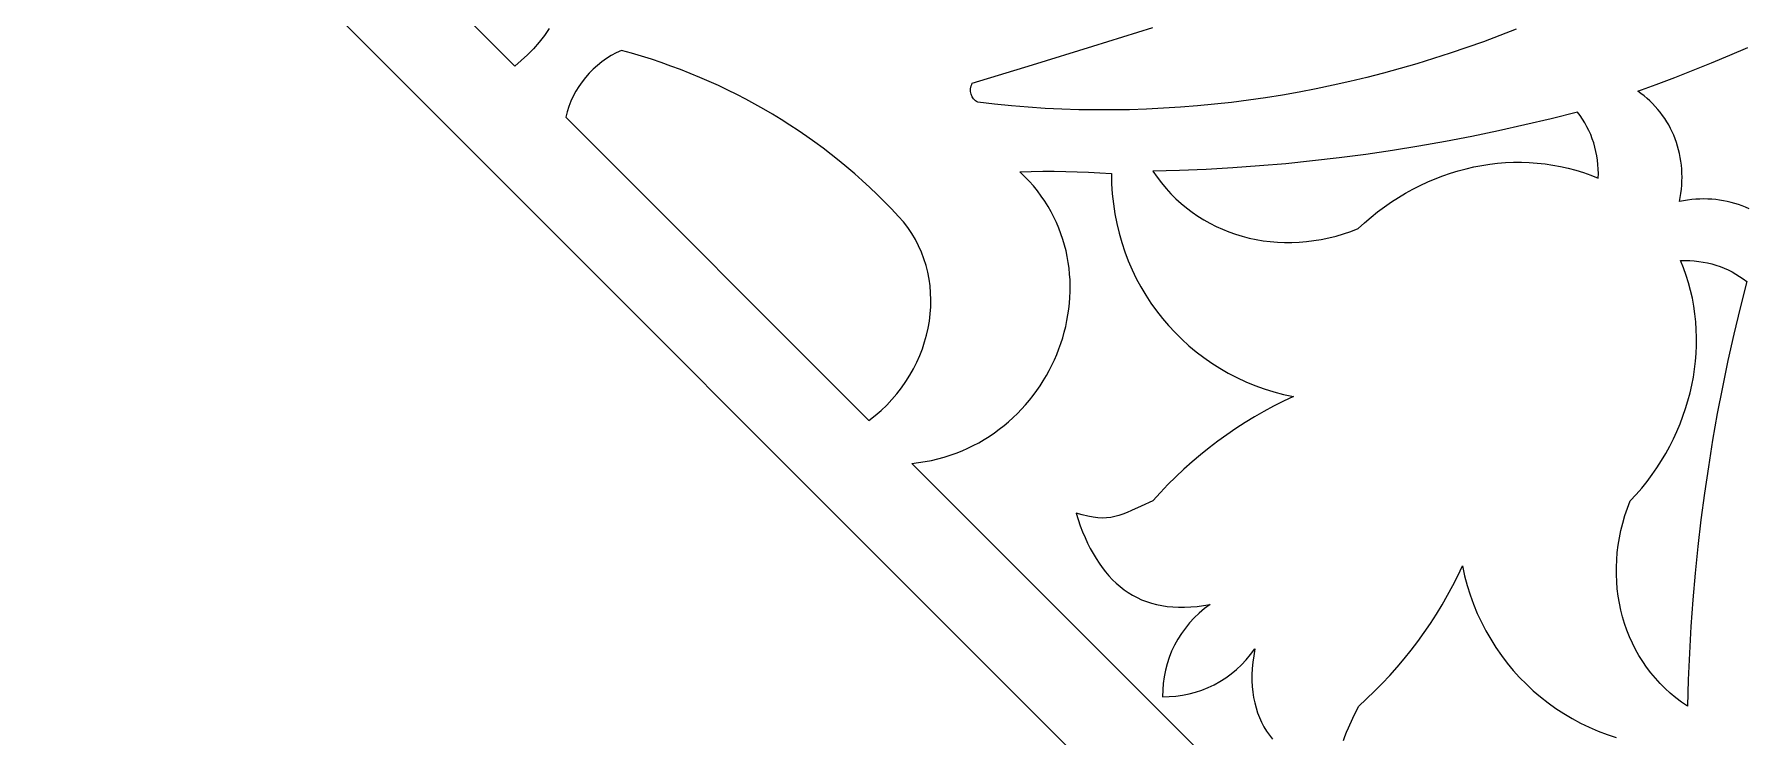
# Model space of a CAD drawing. Extents: x -3069 to -2029, y 258 to 1298.
# Drawn here: x -2391.1 to -2296.3, y 1058 to 1096.8 of the extents above; entities that cross this region are included whole.
import ezdxf

# ---------------------------------------------------------------- set-up
doc = ezdxf.new("R2010")
doc.units = 0
doc.layers.add('LAYER_1', color=18, linetype='CONTINUOUS')
doc.layers.add('LAYER_2', color=174, linetype='CONTINUOUS')

msp = doc.modelspace()

# ---------------------------------------------------------------- linework, layer by layer
at = {"layer": 'LAYER_1'}
for points in [[(-2362.597, 1097.164), (-2362.864, 1096.777), (-2363.153, 1096.405), (-2363.463, 1096.051), (-2363.792, 1095.713), (-2364.141, 1095.395), (-2364.508, 1095.096), (-2402.15, 1132.745)], [(-2309.08, 1097.137), (-2309.988, 1096.782), (-2310.898, 1096.441), (-2311.812, 1096.115), (-2312.729, 1095.803), (-2313.649, 1095.506), (-2314.571, 1095.223), (-2315.496, 1094.955), (-2316.423, 1094.702), (-2317.352, 1094.464), (-2318.283, 1094.24), (-2319.215, 1094.031), (-2320.149, 1093.836), (-2321.085, 1093.657), (-2322.021, 1093.492), (-2322.959, 1093.342), (-2323.897, 1093.207), (-2324.836, 1093.087), (-2325.776, 1092.982), (-2326.716, 1092.892), (-2327.655, 1092.816), (-2328.595, 1092.756), (-2329.535, 1092.711), (-2330.474, 1092.68), (-2331.412, 1092.665), (-2332.349, 1092.665), (-2333.286, 1092.68), (-2334.221, 1092.71), (-2335.155, 1092.755), (-2336.087, 1092.815), (-2337.018, 1092.891), (-2337.946, 1092.982), (-2338.873, 1093.088), (-2338.941, 1093.126), (-2339.003, 1093.171), (-2339.059, 1093.221), (-2339.109, 1093.276), (-2339.153, 1093.335), (-2339.191, 1093.399), (-2339.246, 1093.536), (-2339.273, 1093.683), (-2339.273, 1093.837), (-2339.242, 1093.993), (-2339.215, 1094.071), (-2339.181, 1094.148), (-2335.846, 1095.16), (-2332.514, 1096.187), (-2329.186, 1097.228)], [(-2296.189, 1087.197), (-2296.382, 1087.283), (-2296.579, 1087.362), (-2296.779, 1087.433), (-2296.983, 1087.497), (-2297.189, 1087.554), (-2297.398, 1087.604), (-2297.609, 1087.646), (-2297.823, 1087.681), (-2298.038, 1087.708), (-2298.256, 1087.728), (-2298.476, 1087.74), (-2298.697, 1087.744), (-2298.919, 1087.74), (-2299.143, 1087.728), (-2299.368, 1087.708), (-2299.593, 1087.681), (-2299.82, 1087.645), (-2300.046, 1087.601), (-2300.002, 1087.828), (-2299.966, 1088.054), (-2299.939, 1088.279), (-2299.919, 1088.504), (-2299.907, 1088.728), (-2299.903, 1088.95), (-2299.907, 1089.171), (-2299.919, 1089.391), (-2299.939, 1089.609), (-2299.966, 1089.825), (-2300.001, 1090.038), (-2300.043, 1090.25), (-2300.093, 1090.458), (-2300.15, 1090.665), (-2300.214, 1090.868), (-2300.285, 1091.068), (-2300.364, 1091.265), (-2300.45, 1091.458), (-2300.543, 1091.648), (-2300.642, 1091.834), (-2300.749, 1092.016), (-2300.862, 1092.194), (-2300.983, 1092.367), (-2301.109, 1092.536), (-2301.243, 1092.7), (-2301.383, 1092.86), (-2301.529, 1093.014), (-2301.682, 1093.162), (-2301.841, 1093.306), (-2302.006, 1093.443), (-2302.178, 1093.575), (-2302.356, 1093.701), (-2301.329, 1094.073), (-2300.306, 1094.458), (-2299.287, 1094.857), (-2298.273, 1095.267), (-2297.263, 1095.691), (-2296.258, 1096.127)], [(-2315.752, 1046.341), (-2329.143, 1059.731), (-2342.533, 1073.121), (-2342.163, 1073.165), (-2341.799, 1073.221), (-2341.441, 1073.291), (-2341.09, 1073.373), (-2340.745, 1073.467), (-2340.407, 1073.572), (-2340.076, 1073.69), (-2339.752, 1073.818), (-2339.435, 1073.958), (-2339.126, 1074.108), (-2338.823, 1074.268), (-2338.528, 1074.438), (-2338.241, 1074.618), (-2337.961, 1074.807), (-2337.689, 1075.006), (-2337.425, 1075.213), (-2337.17, 1075.428), (-2336.922, 1075.651), (-2336.683, 1075.883), (-2336.452, 1076.121), (-2336.23, 1076.367), (-2336.017, 1076.62), (-2335.812, 1076.879), (-2335.616, 1077.144), (-2335.43, 1077.415), (-2335.252, 1077.692), (-2335.084, 1077.974), (-2334.925, 1078.261), (-2334.776, 1078.553), (-2334.637, 1078.849), (-2334.507, 1079.149), (-2334.388, 1079.452), (-2334.278, 1079.759), (-2334.179, 1080.07), (-2334.09, 1080.383), (-2334.011, 1080.698), (-2333.943, 1081.015), (-2333.886, 1081.335), (-2333.84, 1081.656), (-2333.804, 1081.978), (-2333.779, 1082.3), (-2333.766, 1082.624), (-2333.764, 1082.948), (-2333.773, 1083.271), (-2333.794, 1083.595), (-2333.827, 1083.917), (-2333.871, 1084.239), (-2333.928, 1084.559), (-2333.996, 1084.878), (-2334.077, 1085.195), (-2334.17, 1085.509), (-2334.275, 1085.821), (-2334.393, 1086.131), (-2334.523, 1086.437), (-2334.667, 1086.739), (-2334.823, 1087.038), (-2334.992, 1087.332), (-2335.174, 1087.622), (-2335.37, 1087.908), (-2335.579, 1088.188), (-2335.802, 1088.463), (-2336.038, 1088.732), (-2336.288, 1088.995), (-2336.552, 1089.252), (-2335.917, 1089.267), (-2335.283, 1089.274), (-2334.648, 1089.274), (-2334.015, 1089.265), (-2333.381, 1089.248), (-2332.749, 1089.223), (-2332.117, 1089.19), (-2331.486, 1089.149), (-2331.473, 1088.583), (-2331.437, 1088.022), (-2331.377, 1087.469), (-2331.295, 1086.923), (-2331.189, 1086.385), (-2331.062, 1085.855), (-2330.912, 1085.334), (-2330.742, 1084.823), (-2330.551, 1084.322), (-2330.339, 1083.832), (-2330.107, 1083.352), (-2329.856, 1082.885), (-2329.586, 1082.429), (-2329.297, 1081.987), (-2328.989, 1081.557), (-2328.665, 1081.142), (-2328.322, 1080.741), (-2327.963, 1080.355), (-2327.588, 1079.984), (-2327.196, 1079.629), (-2326.789, 1079.291), (-2326.367, 1078.97), (-2325.931, 1078.667), (-2325.48, 1078.382), (-2325.015, 1078.116), (-2324.537, 1077.868), (-2324.046, 1077.641), (-2323.542, 1077.434), (-2323.027, 1077.248), (-2322.5, 1077.083), (-2321.962, 1076.94), (-2321.413, 1076.82), (-2321.963, 1076.56), (-2322.507, 1076.286), (-2323.043, 1075.998), (-2323.57, 1075.696), (-2324.09, 1075.38), (-2324.601, 1075.05), (-2325.104, 1074.707), (-2325.597, 1074.351), (-2326.081, 1073.983), (-2326.556, 1073.601), (-2327.02, 1073.207), (-2327.475, 1072.801), (-2327.919, 1072.382), (-2328.353, 1071.952), (-2328.775, 1071.51), (-2329.187, 1071.057), (-2329.83, 1070.76), (-2330.375, 1070.511), (-2330.62, 1070.406), (-2330.854, 1070.316), (-2331.079, 1070.24), (-2331.301, 1070.18), (-2331.523, 1070.137), (-2331.749, 1070.111), (-2331.985, 1070.103), (-2332.233, 1070.114), (-2332.499, 1070.145), (-2332.787, 1070.197), (-2333.1, 1070.27), (-2333.443, 1070.365), (-2333.326, 1070.014), (-2333.204, 1069.673), (-2333.075, 1069.343), (-2332.94, 1069.025), (-2332.799, 1068.717), (-2332.651, 1068.422), (-2332.497, 1068.138), (-2332.335, 1067.866), (-2332.167, 1067.606), (-2331.991, 1067.358), (-2331.808, 1067.122), (-2331.618, 1066.899), (-2331.42, 1066.689), (-2331.214, 1066.492), (-2331.001, 1066.307), (-2330.779, 1066.136), (-2330.549, 1065.978), (-2330.311, 1065.834), (-2330.064, 1065.703), (-2329.809, 1065.587), (-2329.545, 1065.484), (-2329.271, 1065.395), (-2328.989, 1065.321), (-2328.697, 1065.261), (-2328.397, 1065.216), (-2328.086, 1065.186), (-2327.766, 1065.171), (-2327.436, 1065.171), (-2327.095, 1065.186), (-2326.745, 1065.217), (-2326.385, 1065.264), (-2326.014, 1065.326), (-2326.325, 1065.096), (-2326.619, 1064.849), (-2326.896, 1064.586), (-2327.153, 1064.308), (-2327.392, 1064.017), (-2327.612, 1063.713), (-2327.811, 1063.398), (-2327.991, 1063.073), (-2328.15, 1062.738), (-2328.287, 1062.395), (-2328.404, 1062.044), (-2328.498, 1061.688), (-2328.57, 1061.327), (-2328.62, 1060.961), (-2328.646, 1060.593), (-2328.648, 1060.223), (-2328.278, 1060.226), (-2327.91, 1060.253), (-2327.545, 1060.303), (-2327.183, 1060.375), (-2326.827, 1060.47), (-2326.477, 1060.587), (-2326.134, 1060.725), (-2325.799, 1060.884), (-2325.474, 1061.063), (-2325.159, 1061.263), (-2324.856, 1061.483), (-2324.565, 1061.721), (-2324.287, 1061.979), (-2324.025, 1062.255), (-2323.778, 1062.549), (-2323.547, 1062.86), (-2323.61, 1062.489), (-2323.656, 1062.129), (-2323.687, 1061.778), (-2323.703, 1061.438), (-2323.703, 1061.108), (-2323.688, 1060.788), (-2323.657, 1060.477), (-2323.612, 1060.176), (-2323.553, 1059.885), (-2323.479, 1059.602), (-2323.39, 1059.329), (-2323.287, 1059.065), (-2323.17, 1058.81), (-2323.04, 1058.563), (-2322.896, 1058.325), (-2322.738, 1058.095), (-2322.567, 1057.873)], [(-2318.634, 1057.795), (-2318.558, 1058.02), (-2318.467, 1058.253), (-2318.362, 1058.499), (-2318.113, 1059.043), (-2317.817, 1059.687), (-2317.364, 1060.099), (-2316.922, 1060.521), (-2316.491, 1060.955), (-2316.073, 1061.399), (-2315.667, 1061.853), (-2315.273, 1062.318), (-2314.891, 1062.793), (-2314.522, 1063.277), (-2314.166, 1063.77), (-2313.824, 1064.273), (-2313.494, 1064.784), (-2313.178, 1065.303), (-2312.876, 1065.831), (-2312.588, 1066.367), (-2312.313, 1066.91), (-2312.054, 1067.461), (-2311.933, 1066.912), (-2311.791, 1066.374), (-2311.626, 1065.847), (-2311.44, 1065.332), (-2311.233, 1064.828), (-2311.005, 1064.337), (-2310.758, 1063.859), (-2310.492, 1063.394), (-2310.207, 1062.943), (-2309.903, 1062.507), (-2309.582, 1062.084), (-2309.244, 1061.677), (-2308.89, 1061.286), (-2308.519, 1060.91), (-2308.133, 1060.551), (-2307.732, 1060.209), (-2307.317, 1059.884), (-2306.887, 1059.577), (-2306.445, 1059.288), (-2305.989, 1059.018), (-2305.522, 1058.767), (-2305.042, 1058.535), (-2304.552, 1058.323), (-2304.051, 1058.132), (-2303.54, 1057.961)]]:
    msp.add_lwpolyline(points, dxfattribs=at)
for points in [[(-2344.907, 1075.495), (-2344.56, 1075.765), (-2344.232, 1076.049), (-2343.921, 1076.345), (-2343.628, 1076.654), (-2343.353, 1076.974), (-2343.096, 1077.304), (-2342.858, 1077.644), (-2342.638, 1077.993), (-2342.436, 1078.349), (-2342.254, 1078.713), (-2342.09, 1079.083), (-2341.945, 1079.458), (-2341.82, 1079.838), (-2341.714, 1080.221), (-2341.627, 1080.607), (-2341.56, 1080.995), (-2341.512, 1081.385), (-2341.485, 1081.774), (-2341.477, 1082.163), (-2341.49, 1082.551), (-2341.523, 1082.936), (-2341.576, 1083.318), (-2341.65, 1083.696), (-2341.744, 1084.069), (-2341.86, 1084.437), (-2341.996, 1084.798), (-2342.153, 1085.152), (-2342.332, 1085.498), (-2342.532, 1085.834), (-2342.754, 1086.161), (-2342.997, 1086.477), (-2343.262, 1086.781), (-2343.65, 1087.191), (-2344.045, 1087.594), (-2344.446, 1087.99), (-2344.855, 1088.378), (-2345.269, 1088.758), (-2345.69, 1089.131), (-2346.118, 1089.496), (-2346.552, 1089.853), (-2346.992, 1090.203), (-2347.438, 1090.544), (-2347.89, 1090.878), (-2348.348, 1091.204), (-2348.811, 1091.521), (-2349.281, 1091.831), (-2349.756, 1092.132), (-2350.236, 1092.426), (-2350.722, 1092.711), (-2351.214, 1092.987), (-2351.71, 1093.255), (-2352.212, 1093.515), (-2352.718, 1093.767), (-2353.23, 1094.009), (-2353.746, 1094.244), (-2354.268, 1094.469), (-2354.794, 1094.686), (-2355.324, 1094.894), (-2355.859, 1095.093), (-2356.398, 1095.284), (-2356.942, 1095.465), (-2357.49, 1095.637), (-2358.042, 1095.801), (-2358.597, 1095.955), (-2358.886, 1095.821), (-2359.164, 1095.671), (-2359.431, 1095.505), (-2359.688, 1095.324), (-2359.932, 1095.129), (-2360.165, 1094.921), (-2360.384, 1094.699), (-2360.59, 1094.466), (-2360.782, 1094.222), (-2360.959, 1093.968), (-2361.121, 1093.704), (-2361.267, 1093.431), (-2361.396, 1093.15), (-2361.508, 1092.862), (-2361.603, 1092.568), (-2361.679, 1092.267)], [(-2329.183, 1089.278), (-2328.955, 1088.946), (-2328.714, 1088.628), (-2328.46, 1088.323), (-2328.194, 1088.032), (-2327.917, 1087.756), (-2327.628, 1087.493), (-2327.329, 1087.245), (-2327.02, 1087.012), (-2326.7, 1086.793), (-2326.372, 1086.589), (-2326.035, 1086.399), (-2325.69, 1086.225), (-2325.338, 1086.066), (-2324.978, 1085.922), (-2324.611, 1085.794), (-2324.238, 1085.681), (-2323.86, 1085.584), (-2323.476, 1085.502), (-2323.087, 1085.437), (-2322.694, 1085.388), (-2322.298, 1085.355), (-2321.898, 1085.338), (-2321.495, 1085.338), (-2321.09, 1085.355), (-2320.684, 1085.388), (-2320.275, 1085.439), (-2319.867, 1085.506), (-2319.457, 1085.591), (-2319.048, 1085.693), (-2318.64, 1085.812), (-2318.233, 1085.949), (-2317.827, 1086.104), (-2317.476, 1086.428), (-2317.116, 1086.737), (-2316.748, 1087.032), (-2316.373, 1087.313), (-2315.989, 1087.579), (-2315.599, 1087.83), (-2315.203, 1088.067), (-2314.8, 1088.289), (-2314.392, 1088.495), (-2313.978, 1088.687), (-2313.561, 1088.863), (-2313.139, 1089.024), (-2312.713, 1089.17), (-2312.284, 1089.3), (-2311.852, 1089.415), (-2311.418, 1089.514), (-2310.982, 1089.597), (-2310.545, 1089.665), (-2310.107, 1089.716), (-2309.668, 1089.752), (-2309.229, 1089.771), (-2308.791, 1089.774), (-2308.354, 1089.761), (-2307.918, 1089.731), (-2307.484, 1089.685), (-2307.052, 1089.622), (-2306.623, 1089.543), (-2306.198, 1089.446), (-2305.776, 1089.333), (-2305.358, 1089.203), (-2304.945, 1089.055), (-2304.537, 1088.891), (-2304.532, 1089.144), (-2304.537, 1089.395), (-2304.554, 1089.645), (-2304.581, 1089.892), (-2304.618, 1090.136), (-2304.666, 1090.377), (-2304.724, 1090.614), (-2304.792, 1090.848), (-2304.871, 1091.078), (-2304.959, 1091.304), (-2305.057, 1091.525), (-2305.165, 1091.741), (-2305.283, 1091.952), (-2305.41, 1092.157), (-2305.546, 1092.356), (-2305.692, 1092.549), (-2307.149, 1092.181), (-2308.608, 1091.834), (-2310.069, 1091.509), (-2311.533, 1091.205), (-2312.999, 1090.924), (-2314.467, 1090.664), (-2315.936, 1090.427), (-2317.406, 1090.211), (-2318.878, 1090.017), (-2320.35, 1089.845), (-2321.822, 1089.695), (-2323.295, 1089.568), (-2324.768, 1089.462), (-2326.24, 1089.378), (-2327.712, 1089.317)], [(-2299.596, 1059.69), (-2299.928, 1059.919), (-2300.246, 1060.16), (-2300.551, 1060.414), (-2300.841, 1060.679), (-2301.118, 1060.957), (-2301.38, 1061.246), (-2301.628, 1061.545), (-2301.862, 1061.854), (-2302.081, 1062.173), (-2302.285, 1062.502), (-2302.475, 1062.838), (-2302.649, 1063.183), (-2302.808, 1063.536), (-2302.952, 1063.896), (-2303.08, 1064.263), (-2303.193, 1064.636), (-2303.29, 1065.014), (-2303.372, 1065.398), (-2303.437, 1065.787), (-2303.486, 1066.179), (-2303.519, 1066.576), (-2303.536, 1066.976), (-2303.536, 1067.379), (-2303.519, 1067.784), (-2303.486, 1068.19), (-2303.435, 1068.598), (-2303.368, 1069.007), (-2303.283, 1069.416), (-2303.181, 1069.826), (-2303.062, 1070.234), (-2302.925, 1070.641), (-2302.77, 1071.047), (-2302.446, 1071.398), (-2302.136, 1071.757), (-2301.841, 1072.125), (-2301.561, 1072.501), (-2301.295, 1072.884), (-2301.043, 1073.275), (-2300.807, 1073.671), (-2300.585, 1074.074), (-2300.379, 1074.482), (-2300.187, 1074.895), (-2300.011, 1075.313), (-2299.85, 1075.735), (-2299.704, 1076.161), (-2299.573, 1076.59), (-2299.459, 1077.022), (-2299.36, 1077.456), (-2299.276, 1077.892), (-2299.209, 1078.329), (-2299.157, 1078.767), (-2299.122, 1079.206), (-2299.103, 1079.644), (-2299.1, 1080.083), (-2299.113, 1080.52), (-2299.142, 1080.956), (-2299.189, 1081.39), (-2299.252, 1081.822), (-2299.331, 1082.25), (-2299.428, 1082.676), (-2299.541, 1083.098), (-2299.671, 1083.516), (-2299.819, 1083.929), (-2299.983, 1084.337), (-2299.73, 1084.342), (-2299.478, 1084.336), (-2299.229, 1084.32), (-2298.982, 1084.293), (-2298.738, 1084.256), (-2298.497, 1084.208), (-2298.259, 1084.15), (-2298.026, 1084.081), (-2297.796, 1084.003), (-2297.57, 1083.915), (-2297.349, 1083.817), (-2297.133, 1083.709), (-2296.922, 1083.591), (-2296.717, 1083.464), (-2296.518, 1083.328), (-2296.325, 1083.181), (-2296.693, 1081.725), (-2297.04, 1080.266), (-2297.365, 1078.804), (-2297.668, 1077.34), (-2297.95, 1075.875), (-2298.21, 1074.407), (-2298.447, 1072.938), (-2298.663, 1071.468), (-2298.857, 1069.996), (-2299.029, 1068.524), (-2299.179, 1067.052), (-2299.306, 1065.579), (-2299.412, 1064.106), (-2299.495, 1062.634), (-2299.557, 1061.162)]]:
    msp.add_lwpolyline(points, close=True, dxfattribs=at)
at = {"layer": 'LAYER_2'}
msp.add_lwpolyline([(-2404.219, 427.751), (-2199.194, 632.776), (-2199.194, 922.726), (-2404.219, 1127.751), (-2694.169, 1127.751), (-2899.194, 922.726), (-2899.194, 632.776), (-2694.169, 427.751)], close=True, dxfattribs=at)

doc.saveas('drawing.dxf')
